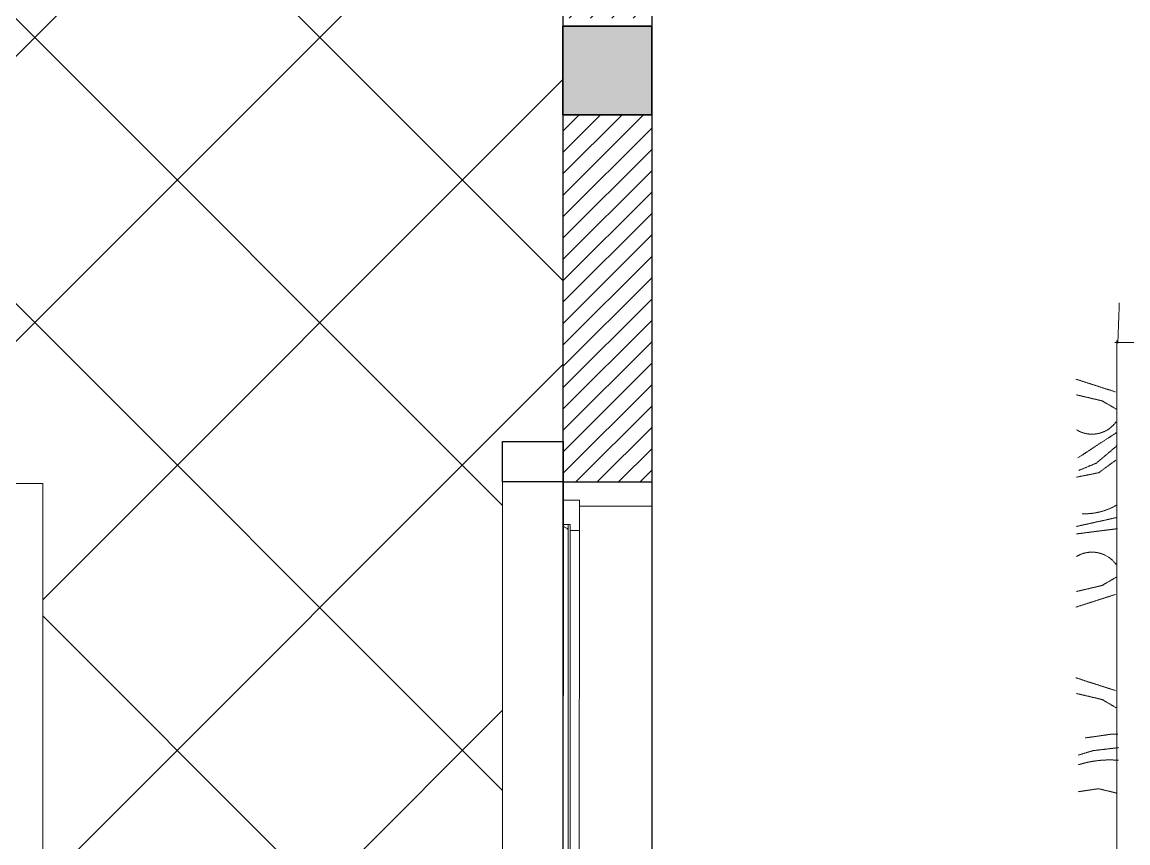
# Model space of a CAD drawing. Header units: millimetres. Extents: x 1832547 to 2001569, y -558009 to -417808.
# Drawn here: x 1906269 to 1909011, y -440645 to -438610 of the extents above; entities that cross this region are included whole.
import ezdxf

# ---------------------------------------------------------------- set-up
doc = ezdxf.new("R2010")
doc.units = ezdxf.units.MM
doc.header["$MEASUREMENT"] = 0
doc.linetypes.add('CENTER', pattern=[2, 1.25, -0.25, 0.25, -0.25])
doc.layers.get('0').update_dxf_attribs({"linetype": 'CONTINUOUS'})
for name, color, linetype, lineweight in [('CA. TUONG', 30, 'CONTINUOUS', 30), ('CA.cot', 2, 'CONTINUOUS', 35), ('CA.thay 145', 145, 'CONTINUOUS', 18), ('CA.tim 67', 67, 'CENTER', 9), ('CA.vat lieu 08', 8, 'CONTINUOUS', 5), ('Z-window', 147, 'CONTINUOUS', 15)]:
    doc.layers.add(name, color=color, linetype=linetype, lineweight=lineweight)

# ---------------------------------------------------------------- blocks, each defined once
blk = doc.blocks.new('A$C1ffb6248')
at = {"elevation": -1028.6}
for points in [[(5430.1, 4955.2), (5426.4, 4855.2)], [(5419.3, 4856.7), (5791.6, 4856.7)], [(5786.1, 2412.2), (5424.3, 2412.2), (5424.1, 4861.8)], [(5322.4, 4765.5), (5420.5, 4734)], [(5324.3, 4726.6), (5387.2, 4711.8), (5422.3, 4691.5)], [(5327.5, 4570.6), (5423.7, 4633.5)], [(5329.3, 4539.1), (5373.7, 4557.6), (5423.7, 4600.2)], [(5323.6, 4522.5), (5379.1, 4533.6), (5421.7, 4565)], [(5323.6, 4400.3), (5423.5, 4422.5)], [(5323.6, 4381.8), (5425.4, 4394.8)], [(5324.3, 4239.2), (5387.2, 4254), (5422.3, 4274.3)], [(5322.4, 4200.3), (5420.5, 4231.8)], [(5322.4, 4025), (5420.5, 3993.5)], [(5324.3, 3986.1), (5387.2, 3971.3), (5422.3, 3950.9)], [(5345.1, 3876), (5409.8, 3885.2), (5426.5, 3885.2)], [(5328.4, 3833.4), (5365.4, 3844.5), (5428.3, 3851.9)], [(5328.4, 3742.7), (5378.4, 3750.1), (5424.6, 3739)]]:
    blk.add_lwpolyline(points, dxfattribs=at)
for points in [[(5324.3, 4639.7, 0.39133), (5422.3, 4660, 26.795478)], [(5337.9, 4431.8, 0.141753), (5424.9, 4454, 3.673138)], [(5324.3, 4326.1, -0.39133), (5422.3, 4305.8, -26.795478)], [(5328.4, 3809.4, -0.099019), (5428.3, 3820.5, 1.922553)]]:
    blk.add_lwpolyline(points, format="xyb", dxfattribs=at)
blk = doc.blocks.new('A$Ccce9e104')
at = {"layer": 'CA.vat lieu 08'}
h = blk.add_hatch(color=256, dxfattribs=at)
h.dxf.hatch_style = 1
h.paths.add_polyline_path([(220, 220), (220, 0), (0, 0), (0, 220)])
at = {"layer": 'CA.cot'}
blk.add_lwpolyline([(220, 220), (220, 0), (0, 0), (0, 220)], close=True, dxfattribs=at)
blk = doc.blocks.new('A$C9f860816')
at = {"layer": 'CA.vat lieu 08'}
h = blk.add_hatch(dxfattribs=at)
h.set_pattern_fill('ANSI31', color=256, scale=300)
h.set_pattern_definition([(45, (10549.357, 7905.643), (-26.5165, 26.5165), [])])
h.paths.add_polyline_path([(6659.3, 15755.6), (5529.3, 15755.6), (5529.3, 15535.6), (6659.3, 15535.6)])
h.paths.add_polyline_path([(5529.3, 15535.6), (5309.3, 15535.6), (5309.3, 10875.6), (5529.3, 10875.6)])
h.paths.add_polyline_path([(5529.3, 10635.6), (5309.3, 10635.6), (5309.3, 7635.6), (5529.3, 7635.6)])
h.paths.add_polyline_path([(5529.3, 7395.6), (5309.3, 7395.6), (5309.3, 6585.6), (5309.7, 6585.6), (5309.7, 6485.6), (5529.3, 6485.5)])
h.paths.add_polyline_path([(5529.3, 4685.6), (5529.2, 4685.6), (5309.7, 4685.5), (5309.7, 4585.7), (5309.3, 3775.6), (5309.3, 3775.6), (5529.3, 3775.6)])
h.paths.add_polyline_path([(5529.3, 3555.6), (5309.3, 3555.6), (5309.3, 2815.6), (5529.3, 2815.5)])
h.paths.add_polyline_path([(5529.3, 1015.6), (5528.8, 1015.6), (5309.3, 1015.5), (5309.3, 275.6), (5529.3, 275.6)])
h.paths.add_polyline_path([(11309.4, 275.6), (9909.4, 275.6), (9909.4, 275.6), (9799.4, 275.6), (5529.3, 275.6), (5529.3, 55.6), (11309.4, 55.6)])
h.paths.add_polyline_path([(11529.4, 1455.7), (11309.4, 1455.7), (11309.4, 275.6), (11529.4, 275.6)])
h.paths.add_polyline_path([(11529.4, 2455.9), (11309.4, 2455.9), (11309.4, 2155.8), (11529.4, 2155.8)])
h.paths.add_polyline_path([(11309.4, 2455.7), (10661.4, 2455.7), (10660.4, 2345.7), (11309.4, 2345.7)])
h.paths.add_polyline_path([(9909.4, 2455.7), (9799.4, 2455.7), (9799.4, 275.6), (9909.4, 275.6)])
h.paths.add_polyline_path([(11309.4, 3665.6), (6532.2, 3665.6), (6532.2, 3555.6), (11309.4, 3555.6)])
h.paths.add_polyline_path([(5632.2, 3665.6), (5529.3, 3665.6), (5529.3, 3555.6), (5632.2, 3555.6)])
h.paths.add_polyline_path([(11979.4, 7615.6), (11529.4, 7615.6), (11529.4, 7395.6), (11979.4, 7395.6)])
h.paths.add_polyline_path([(14869.4, 7615.6), (13579.3, 7615.6), (13579.3, 7395.6), (14869.4, 7395.6)])
h.paths.add_polyline_path([(15089.4, 8115.7), (15088.7, 8115.7), (15088.7, 8215.5), (14869.4, 8215.6), (14869.4, 7615.6), (15089.4, 7615.6)])
h.paths.add_polyline_path([(15089.4, 10655.6), (14869, 10655.6), (14869, 10055.5), (15088.7, 10055.6), (15088.7, 10155.6)])
h.paths.add_polyline_path([(15789.4, 11426.4), (15569.4, 11426.4), (15569.4, 10875.6), (15789.4, 10875.6)])
h.paths.add_polyline_path([(15789.4, 13625.9), (15569.4, 13625.9), (15569.4, 12026.2), (15789.4, 12026.2)])
h.paths.add_polyline_path([(15569.4, 10765.6), (15089.4, 10765.6), (15089.4, 10655.6), (15569.4, 10655.6)])
h.paths.add_polyline_path([(14869.4, 10765.6), (11529.4, 10765.6), (11529.4, 10655.6), (14869.4, 10655.6)])
h.paths.add_polyline_path([(14869.4, 15755.6), (11529.4, 15755.6), (11529.4, 15755.6), (11529.4, 15535.6), (14869.4, 15535.6), (14869.4, 15535.6)])
h.paths.add_polyline_path([(11309.4, 4575.6), (11529.4, 4575.6), (11529.4, 6595.7), (11309.4, 6595.7)])
at = {"layer": 'CA.vat lieu 08', "ltscale": 1000}
h = blk.add_hatch(dxfattribs=at)
h.set_pattern_fill('ANSI37', color=256, scale=4000, angle=90)
h.set_pattern_definition([(135, (4184.3, 7535.64), (-353.553, -353.553), []), (225, (4184.3, 7535.64), (353.553, -353.553), [])])
h.paths.add_polyline_path([(3659.3, 11735.6), (3659.3, 11185.6), (3109.3, 11185.6), (3109.3, 10695.9), (3418.6, 10695.9), (3418.6, 10276.3), (3059.3, 10276.3), (3059.3, 7994.9), (3418.6, 7994.9), (3418.6, 7575.3), (3109.3, 7575.3), (3109.3, 7085.6), (3659.3, 7085.6), (3659.3, 6485.6), (4019.3, 6485.6), (4019.3, 3555.6), (5309.3, 3555.6), (5309.3, 3775.6), (5309.3, 4585.7), (5159.7, 4585.7), (5159.7, 4685.7), (5159.7, 6485.6), (5159.7, 6585.6), (5309.3, 6585.6), (5309.3, 7395.6), (5309.3, 7395.6), (5309.3, 7615.6), (5309.3, 11735.6)])
at = {"layer": 'CA. TUONG'}
blk.add_line((5309.7, 6485.6), (5529.7, 6485.5), dxfattribs=at)
for points in [[(6659.3, 15755.6), (5309.3, 15755.6), (5309.3, 3775.6)], [(6659.3, 15535.6), (5529.3, 15535.6), (5529.3, 3775.6)]]:
    blk.add_lwpolyline(points, dxfattribs=at)
blk.add_lwpolyline([(5159.7, 6485.6), (5159.7, 6585.6), (5309.7, 6585.6), (5309.7, 6485.6)], close=True, dxfattribs=at)
at = {"layer": 'CA.thay 145'}
blk.add_line((5159.7, 6485.6), (5309.7, 6485.6), dxfattribs=at)
at = {"layer": 'CA.vat lieu 08'}
for p, q in [((5159.7, 4685.7), (5159.7, 6485.6)), ((5530.4, 6425.5), (5529.2, 4745.8)), ((5310.4, 6380.3), (5309.2, 4790.7)), ((5349.2, 4805.7), (5350.4, 6365.3))]:
    blk.add_line(p, q, dxfattribs=at)
at = {"layer": 'Z-window'}
for p, q in [((5321.2, 4790.7), (5322.4, 6380.3)), ((5326.2, 4790.7), (5327.4, 6380.3))]:
    blk.add_line(p, q, dxfattribs=at)
blk.add_lwpolyline([(5310.4, 6440.3), (5310.4, 6485.3), (5530.4, 6485.5), (5530.4, 6425.5), (5520.6, 6425.2), (5520.6, 6425.2), (5350.4, 6425.3), (5350.4, 6440.3)], close=True, dxfattribs=at)
blk.add_lwpolyline([(5310.4, 6380.3), (5327.4, 6380.3), (5327.4, 6365.3), (5327.4, 6365.3), (5327.4, 6365.3), (5327.4, 6365.3), (5327.4, 6365.3), (5327.4, 6365.3), (5341.4, 6365.3), (5350.4, 6365.3), (5350.4, 6365.3), (5350.4, 6440.3), (5310.4, 6440.3), (5310.4, 6380.3)], dxfattribs=at)
blk.add_lwpolyline([(5322.4, 6368.3), (5320, 6368.3), (5320, 6370.7, -0.429256), (5310.4, 6380.3), (5322.4, 6380.3)], format="xyb", close=True, dxfattribs=at)
blk.add_blockref('A$C1ffb6248', (1258.7, 1974.8))
at = {"layer": 'CA.cot', "rotation": 90.00000000000001}
blk.add_blockref('A$Ccce9e104', (5529.3, 7395.6), dxfattribs=at)

msp = doc.modelspace()

# ---------------------------------------------------------------- linework, layer by layer
at = {"layer": 'CA.thay 145'}
msp.add_lwpolyline([(1887516.2, -439187.3), (1899374.3, -439754.3), (1906319.8, -439754.3), (1906319.8, -446030), (1907609.8, -446030)], dxfattribs=at)

# ---------------------------------------------------------------- block references
at = {"layer": 'CA.tim 67'}
msp.add_blockref('A$C9f860816', (1902300.5, -446235.6), dxfattribs=at)

doc.saveas('drawing.dxf')
